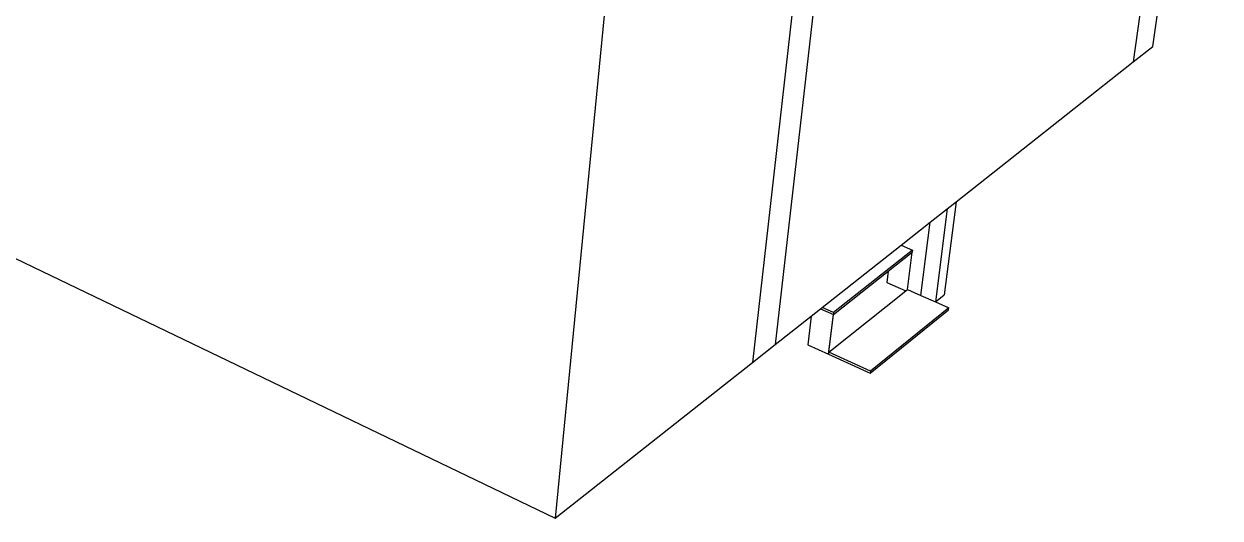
# Model space of a CAD drawing. Header units: millimetres. Extents: x -650 to 3773, y 316 to 2389.
# Drawn here: x 16 to 318.9, y 933 to 1058.1 of the extents above; entities that cross this region are included whole.
import ezdxf

# ---------------------------------------------------------------- set-up
doc = ezdxf.new("R2010")
doc.units = ezdxf.units.MM

# ---------------------------------------------------------------- blocks, each defined once
blk = doc.blocks.new('A$C32a77e9e')
for p, q in [((951.73, 357.26), (968.73, 476.47)), ((963.6, 472.8), (946.73, 353.32)), ((870.3, 406.17), (856.07, 281.77)), ((864.42, 401.98), (850.37, 277.27)), ((812.79, 365.11), (800.41, 237.85)), ((946.73, 353.32), (951.73, 357.26)), ((901.9, 317.94), (946.73, 353.32)), ((895.31, 312.74), (899.64, 316.16)), ((899.64, 316.16), (896.64, 292.59)), ((901.9, 317.94), (898.88, 294.39)), ((899.64, 316.16), (901.9, 317.94)), ((643.57, 313.2), (800.41, 237.85)), ((887.97, 306.95), (895.31, 312.74)), ((892.97, 294.21), (895.31, 312.74)), ((868.01, 291.19), (887.97, 306.95)), ((887.97, 306.95), (890.82, 305.7)), ((890.82, 305.7), (870.87, 289.91)), ((884.66, 300.36), (890.76, 305.2)), ((889.57, 295.71), (890.76, 305.2)), ((889.57, 295.71), (890.76, 305.2)), ((890.82, 305.7), (890.76, 305.2)), ((870.81, 289.4), (884.66, 300.36)), ((884.66, 300.36), (884.31, 297.52)), ((884.31, 297.52), (889.15, 295.38)), ((869.67, 279.84), (889.15, 295.38)), ((889.15, 295.38), (889.57, 295.71)), ((889.57, 295.71), (892.97, 294.21)), ((892.97, 294.21), (896.64, 292.59)), ((896.64, 292.59), (898.88, 294.39)), ((865.23, 289), (867.58, 290.85)), ((867.58, 290.85), (868.01, 291.19)), ((867.58, 290.85), (870.81, 289.4)), ((870.87, 289.91), (868.01, 291.19)), ((900.05, 291.08), (880.2, 275.07)), ((896.64, 292.59), (900.05, 291.08)), ((899.99, 290.58), (900.05, 291.08)), ((856.07, 281.77), (865.23, 289)), ((865.23, 289), (864.38, 281.71)), ((869.62, 279.34), (870.81, 289.4)), ((869.67, 279.84), (870.81, 289.4)), ((870.87, 289.91), (870.81, 289.4)), ((880.14, 274.57), (899.99, 290.58)), ((850.37, 277.27), (856.07, 281.77)), ((864.38, 281.71), (869.62, 279.34)), ((869.67, 279.84), (869.62, 279.34)), ((869.62, 279.34), (880.14, 274.57)), ((880.2, 275.07), (869.67, 279.84)), ((800.41, 237.85), (850.37, 277.27)), ((880.2, 275.07), (880.14, 274.57))]:
    blk.add_line(p, q)

msp = doc.modelspace()

# ---------------------------------------------------------------- block references
msp.add_blockref('A$C32a77e9e', (-649.87, 695.14))

doc.saveas('drawing.dxf')
